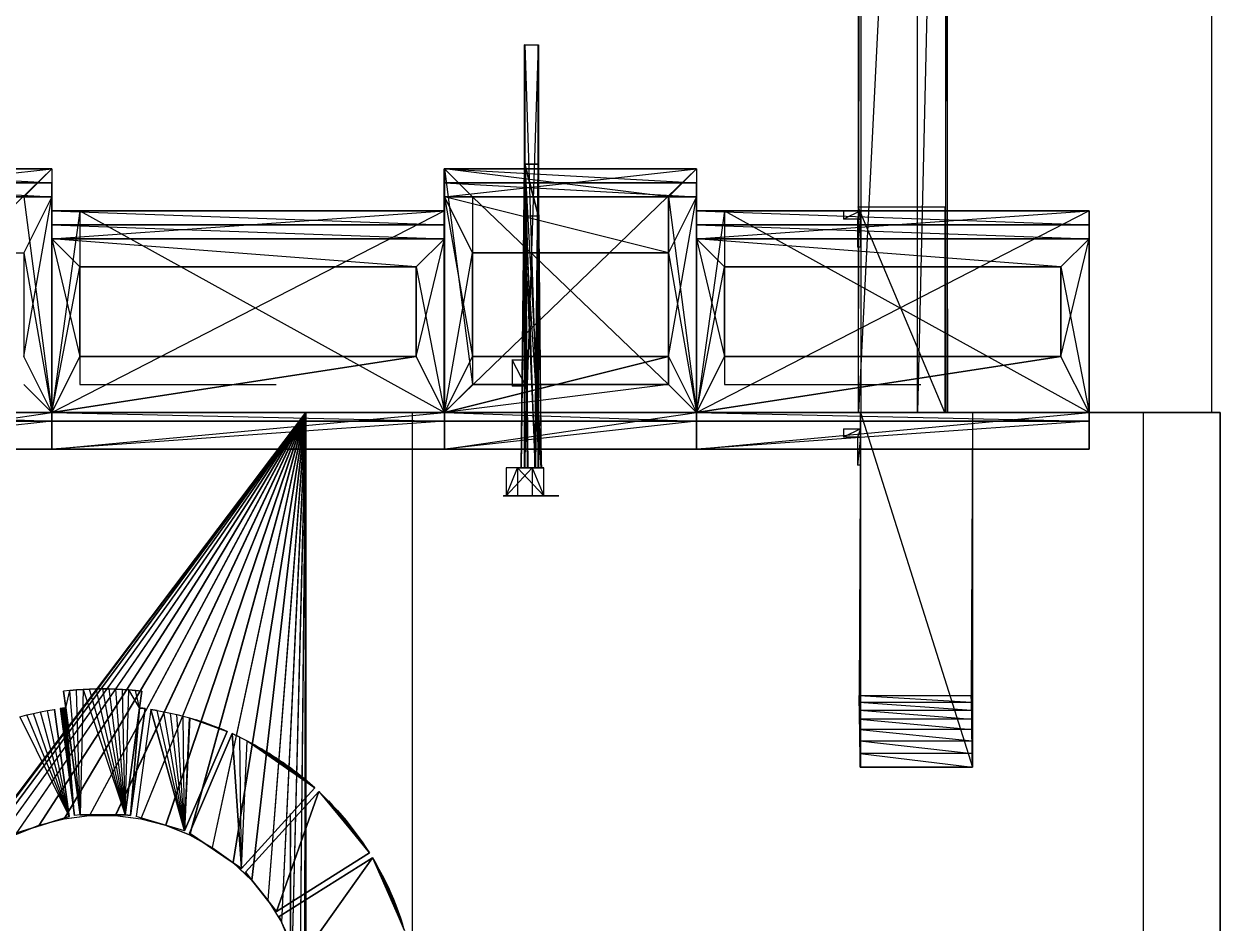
# Model space of a CAD drawing. Extents: x -41 to 47, y -35.8 to 51.3.
# Drawn here: x 30.432 to 34.698, y 44.275 to 47.482 of the extents above; entities that cross this region are included whole.
import ezdxf

# ---------------------------------------------------------------- set-up
doc = ezdxf.new("R2010")
doc.units = 0
doc.header["$MEASUREMENT"] = 0
doc.layers.add('PYDXF', color=8, linetype='CONTINUOUS')

msp = doc.modelspace()

# ---------------------------------------------------------------- linework, layer by layer
at = {"layer": 'PYDXF'}
for p, q in [((33.4083, 46.0954), (33.417, 50.3304)), ((33.4083, 46.0954), (33.4083, 50.3304)), ((33.6183, 50.3304), (33.4083, 46.0954)), ((33.417, 50.3304), (33.417, 46.0954)), ((33.7184, 50.3304), (33.6183, 46.0954)), ((33.6183, 46.0954), (33.6183, 50.3304)), ((33.7184, 50.3304), (33.7184, 46.0954)), ((33.7184, 50.3304), (33.7255, 46.0954)), ((33.7255, 46.0954), (33.7255, 50.3304)), ((34.6667, 50.3304), (34.6667, 46.0954)), ((32.2182, 47.4074), (32.2171, 47.4074)), ((32.2171, 45.8985), (32.2171, 47.4074)), ((32.2171, 45.8985), (32.2182, 47.4074)), ((32.2663, 47.4074), (32.2171, 45.8985)), ((32.2171, 47.4074), (32.2663, 47.4074)), ((32.2182, 47.4074), (32.2182, 45.8985)), ((32.2182, 47.4074), (32.2674, 47.4074)), ((32.2182, 47.4074), (32.2674, 45.8985)), ((32.2182, 47.4074), (32.2663, 47.4074)), ((32.2663, 45.8985), (32.2663, 47.4074)), ((32.2663, 47.4074), (32.2674, 47.4074)), ((32.2663, 47.4074), (32.2674, 45.8985)), ((32.2674, 47.4074), (32.2674, 45.8985)), ((30.5319, 46.9654), (29.6324, 46.9654)), ((29.6324, 46.0954), (30.5319, 46.9654)), ((29.6328, 46.9654), (30.5324, 46.9654)), ((30.5319, 46.9654), (29.6328, 46.9654)), ((30.5324, 46.9654), (29.6329, 46.9654)), ((29.6329, 46.8654), (30.5324, 46.9654)), ((29.6329, 46.9654), (30.5325, 46.9654)), ((29.6329, 46.9654), (30.5325, 46.9154)), ((30.5324, 46.9654), (30.4324, 46.8654)), ((30.5319, 46.9654), (30.5319, 46.0954)), ((30.5319, 46.9654), (30.5324, 46.9654)), ((30.5319, 46.9654), (30.5324, 46.0954)), ((30.5324, 46.9654), (30.5324, 46.8654)), ((30.5324, 46.9654), (30.5324, 46.0954)), ((30.5325, 46.9654), (30.5325, 46.9154)), ((32.8307, 46.9654), (31.9312, 46.9654)), ((31.9312, 46.0954), (31.9312, 46.9654)), ((31.9312, 46.0954), (32.8307, 46.9654)), ((31.9316, 46.9654), (31.9312, 46.0954)), ((31.9312, 46.9654), (31.9316, 46.9654)), ((32.8311, 46.9654), (31.9316, 46.9654)), ((31.9316, 46.8654), (31.9316, 46.9654)), ((31.9316, 46.8654), (32.8311, 46.9654)), ((31.9317, 46.9154), (31.9316, 46.9654)), ((31.9316, 46.9654), (32.0316, 46.1954)), ((32.7312, 46.8654), (31.9316, 46.9654)), ((31.9316, 46.9654), (32.8311, 46.9654)), ((31.9316, 46.9654), (31.9316, 46.0954)), ((31.9316, 46.9654), (32.0316, 46.8654)), ((32.8307, 46.9654), (31.9316, 46.9654)), ((31.9317, 46.9654), (31.9317, 46.9154)), ((31.9317, 46.9654), (32.8312, 46.9654)), ((31.9317, 46.9654), (32.8312, 46.9154)), ((32.2053, 45.8985), (32.217, 46.9818)), ((32.2072, 45.8985), (32.217, 46.9818)), ((32.217, 46.9818), (32.2662, 46.9818)), ((32.217, 46.9818), (32.217, 46.7956)), ((32.217, 46.9818), (32.2662, 46.7956)), ((32.217, 46.9818), (32.2545, 45.8985)), ((32.2183, 46.9818), (32.2183, 46.7956)), ((32.2183, 46.9818), (32.2675, 46.7956)), ((32.2675, 46.9818), (32.2183, 46.9818)), ((32.2183, 46.9818), (32.2294, 45.8985)), ((32.2183, 46.9818), (32.2786, 45.8985)), ((32.2277, 45.8985), (32.2183, 46.9818)), ((32.2545, 45.8985), (32.2662, 46.9818)), ((32.2662, 46.7956), (32.2662, 46.9818)), ((32.2675, 46.9818), (32.2675, 46.7956)), ((32.2786, 45.8985), (32.2675, 46.9818)), ((32.8311, 46.9654), (32.7312, 46.8654)), ((32.8307, 46.9654), (32.8307, 46.0954)), ((32.8307, 46.9654), (32.8311, 46.9654)), ((32.8307, 46.9654), (32.8311, 46.0954)), ((32.8311, 46.9654), (32.8311, 46.8654)), ((32.8311, 46.9654), (32.8311, 46.0954)), ((32.8312, 46.9654), (32.8312, 46.9154)), ((29.6329, 46.9154), (30.5324, 46.8654)), ((29.6329, 46.9154), (30.5325, 46.9154)), ((30.5325, 46.9154), (29.6329, 46.9154)), ((30.5324, 46.8654), (30.5324, 46.9154)), ((31.9317, 46.9154), (32.8312, 46.8654)), ((31.9317, 46.9154), (32.8312, 46.9154)), ((31.9317, 46.9154), (31.9317, 46.8654)), ((32.8312, 46.9154), (31.9317, 46.9154)), ((32.8312, 46.8654), (32.8312, 46.9154)), ((29.6329, 46.8654), (30.5324, 46.8654)), ((30.5324, 46.8654), (29.6329, 46.8654)), ((30.4324, 46.8654), (30.5324, 46.0954)), ((30.5324, 46.8654), (30.4325, 46.6654)), ((30.4325, 46.2954), (30.5324, 46.8654)), ((30.5324, 46.8654), (30.5324, 46.0954)), ((30.5324, 46.0954), (30.5324, 46.8654)), ((31.9316, 46.8654), (32.8311, 46.8654)), ((32.0316, 46.6654), (31.9316, 46.8654)), ((32.7312, 46.6654), (31.9316, 46.8654)), ((31.9316, 46.0954), (31.9316, 46.8654)), ((32.8312, 46.8654), (31.9317, 46.8654)), ((31.9317, 46.8654), (31.9317, 46.0954)), ((31.9317, 46.8654), (32.0316, 46.2954)), ((31.9317, 46.8654), (32.0316, 46.6654)), ((32.0316, 46.8654), (32.7312, 46.1954)), ((32.0316, 46.8654), (32.7312, 46.8654)), ((32.0316, 46.8654), (32.0316, 46.1954)), ((32.7312, 46.8654), (32.0316, 46.8654)), ((32.7312, 46.1954), (32.7312, 46.8654)), ((32.7312, 46.8654), (32.7312, 46.1954)), ((32.8312, 46.8654), (32.7312, 46.6654)), ((32.7312, 46.2954), (32.8311, 46.8654)), ((32.7312, 46.8654), (32.8311, 46.0954)), ((32.8311, 46.8654), (32.8312, 46.0954)), ((32.8312, 46.0954), (32.8312, 46.8654)), ((31.9312, 46.8154), (30.532, 46.8154)), ((30.532, 46.0954), (30.532, 46.8154)), ((30.532, 46.0954), (31.9312, 46.8154)), ((30.532, 46.8154), (30.5324, 46.8154)), ((30.5324, 46.8154), (30.532, 46.0954)), ((31.9316, 46.8154), (30.5324, 46.8154)), ((30.5325, 46.8154), (30.5324, 46.7654)), ((30.5324, 46.7154), (30.5324, 46.8154)), ((30.5324, 46.7154), (31.9316, 46.8154)), ((30.6323, 46.8154), (30.5324, 46.0954)), ((30.5324, 46.8154), (30.5324, 46.0954)), ((30.6323, 46.8154), (30.5324, 46.8154)), ((31.9312, 46.8154), (30.5324, 46.8154)), ((30.5324, 46.7654), (30.5324, 46.8154)), ((30.5325, 46.8154), (31.9317, 46.8154)), ((30.5325, 46.8154), (31.9317, 46.7654)), ((30.6323, 46.8154), (30.6323, 46.1954)), ((30.6323, 46.8154), (31.9316, 46.8154)), ((30.6323, 46.8154), (31.9316, 46.0954)), ((31.9312, 46.8154), (30.6323, 46.8154)), ((31.9312, 46.8154), (31.9312, 46.0954)), ((31.9312, 46.8154), (31.9316, 46.0954)), ((31.9316, 46.8154), (31.9312, 46.8154)), ((31.9316, 46.8154), (31.9316, 46.7154)), ((31.9316, 46.0954), (31.9316, 46.8154)), ((31.9317, 46.8154), (31.9317, 46.7654)), ((32.2072, 45.8985), (32.217, 46.7956)), ((32.2662, 46.7956), (32.217, 46.7956)), ((32.2563, 45.8985), (32.217, 46.7956)), ((32.2675, 46.7956), (32.2183, 46.7956)), ((32.2768, 45.8985), (32.2183, 46.7956)), ((32.2277, 45.8985), (32.2183, 46.7956)), ((32.2545, 45.8985), (32.2662, 46.7956)), ((32.2662, 46.7956), (32.2563, 45.8985)), ((32.2675, 46.7956), (32.2768, 45.8985)), ((32.2786, 45.8985), (32.2675, 46.7956)), ((34.23, 46.8154), (32.8307, 46.8154)), ((32.8307, 46.0954), (32.8307, 46.8154)), ((32.8307, 46.0954), (34.23, 46.8154)), ((32.8307, 46.8154), (32.8312, 46.8154)), ((32.8312, 46.8154), (32.8307, 46.0954)), ((34.2304, 46.8154), (32.8312, 46.8154)), ((32.8312, 46.8154), (32.8312, 46.7654)), ((32.8312, 46.7154), (32.8312, 46.8154)), ((32.8312, 46.7154), (34.2304, 46.8154)), ((32.9311, 46.8154), (32.8312, 46.0954)), ((32.8312, 46.8154), (32.8312, 46.0954)), ((32.9311, 46.8154), (32.8312, 46.8154)), ((34.23, 46.8154), (32.8312, 46.8154)), ((32.8312, 46.8154), (34.2305, 46.8154)), ((32.8312, 46.8154), (34.2305, 46.7654)), ((32.8312, 46.7654), (32.8312, 46.8154)), ((32.9311, 46.8154), (32.9311, 46.1954)), ((32.9311, 46.8154), (34.2304, 46.8154)), ((32.9311, 46.8154), (34.2304, 46.0954)), ((34.23, 46.8154), (32.9311, 46.8154)), ((33.3549, 46.8154), (33.4152, 46.8154)), ((33.4152, 46.8154), (33.3549, 46.7854)), ((33.3549, 46.8154), (33.3549, 46.7854)), ((33.4152, 46.8154), (33.4049, 46.7854)), ((33.4067, 46.8291), (33.4067, 46.0954)), ((33.4067, 46.8291), (33.7167, 46.8291)), ((33.7167, 46.0954), (33.4067, 46.8291)), ((33.415, 46.7854), (33.4152, 46.8154)), ((33.4152, 46.8154), (33.4152, 46.7854)), ((33.7167, 46.8291), (33.7167, 46.0954)), ((34.23, 46.8154), (34.23, 46.0954)), ((34.23, 46.8154), (34.2304, 46.0954)), ((34.2304, 46.8154), (34.23, 46.8154)), ((34.2304, 46.8154), (34.2304, 46.7154)), ((34.2304, 46.0954), (34.2304, 46.8154)), ((34.2305, 46.8154), (34.2305, 46.7654)), ((30.5324, 46.7654), (31.9317, 46.7154)), ((30.5324, 46.7654), (31.9317, 46.7654)), ((30.5324, 46.7654), (30.5324, 46.7154)), ((31.9317, 46.7654), (30.5325, 46.7654)), ((31.9317, 46.7154), (31.9317, 46.7654)), ((32.8312, 46.7654), (34.2304, 46.7154)), ((32.8312, 46.7654), (34.2305, 46.7654)), ((32.8312, 46.7654), (32.8312, 46.7154)), ((34.2305, 46.7654), (32.8312, 46.7654)), ((33.4047, 46.7854), (33.3549, 46.7854)), ((33.4049, 46.7854), (33.3549, 46.7854)), ((33.4049, 46.7854), (33.4047, 46.7854)), ((33.4047, 46.7854), (33.415, 46.7854)), ((33.4047, 46.7854), (33.4047, 46.6854)), ((33.415, 46.7854), (33.4047, 46.6854)), ((33.4049, 46.7854), (33.4152, 46.7854)), ((33.415, 46.7854), (33.4049, 46.7854)), ((33.4152, 46.7854), (33.415, 46.7854)), ((33.415, 46.7854), (33.415, 46.6854)), ((34.2304, 46.7154), (34.2304, 46.7654)), ((31.9316, 46.7154), (30.5324, 46.7154)), ((30.5324, 46.7154), (31.9316, 46.7154)), ((30.6323, 46.6154), (30.5324, 46.7154)), ((30.5324, 46.7154), (30.5324, 46.0954)), ((30.5324, 46.7154), (30.6323, 46.2954)), ((30.5324, 46.7154), (30.6323, 46.6154)), ((31.8317, 46.6154), (30.5324, 46.7154)), ((30.5324, 46.0954), (30.5324, 46.7154)), ((31.9316, 46.7154), (31.8317, 46.6154)), ((31.8317, 46.2954), (31.9316, 46.7154)), ((31.9316, 46.7154), (31.9316, 46.0954)), ((31.9316, 46.0954), (31.9316, 46.7154)), ((32.9311, 46.6154), (32.8311, 46.7154)), ((32.8311, 46.7154), (32.8311, 46.0954)), ((32.8311, 46.7154), (32.9311, 46.2954)), ((32.8311, 46.7154), (32.9311, 46.6154)), ((34.1304, 46.6154), (32.8311, 46.7154)), ((32.8311, 46.0954), (32.8311, 46.7154)), ((32.8312, 46.7154), (34.2304, 46.7154)), ((34.2304, 46.7154), (32.8312, 46.7154)), ((34.2304, 46.7154), (34.1304, 46.6154)), ((34.1304, 46.2954), (34.2304, 46.7154)), ((34.2304, 46.7154), (34.2304, 46.0954)), ((34.2304, 46.0954), (34.2304, 46.7154)), ((29.7328, 46.6654), (30.4325, 46.6654)), ((30.4325, 46.6654), (30.4325, 46.2954)), ((30.4325, 46.6654), (30.5324, 46.0954)), ((31.9316, 46.0954), (32.0316, 46.6654)), ((32.0316, 46.6654), (32.0316, 46.2954)), ((32.0316, 46.2954), (32.0316, 46.6654)), ((32.0316, 46.6654), (32.7312, 46.6654)), ((32.7312, 46.6654), (32.0316, 46.6654)), ((32.7312, 46.6654), (32.7312, 46.2954)), ((32.7312, 46.2954), (32.7312, 46.6654)), ((32.7312, 46.6654), (32.8312, 46.0954)), ((33.415, 46.6854), (33.4047, 46.6854)), ((30.5324, 46.0954), (30.6323, 46.6154)), ((30.6323, 46.6154), (30.6323, 46.2954)), ((31.8317, 46.6154), (30.6323, 46.6154)), ((30.6323, 46.2954), (30.6323, 46.6154)), ((30.6323, 46.6154), (31.8317, 46.6154)), ((31.8317, 46.6154), (31.8317, 46.2954)), ((31.8317, 46.2954), (31.8317, 46.6154)), ((31.8317, 46.6154), (31.9316, 46.0954)), ((32.8311, 46.0954), (32.9311, 46.6154)), ((32.9311, 46.6154), (32.9311, 46.2954)), ((34.1304, 46.6154), (32.9311, 46.6154)), ((32.9311, 46.2954), (32.9311, 46.6154)), ((32.9311, 46.6154), (34.1304, 46.6154)), ((34.1304, 46.6154), (34.1304, 46.2954)), ((34.1304, 46.2954), (34.1304, 46.6154)), ((34.1304, 46.6154), (34.2304, 46.0954)), ((30.5324, 46.0954), (30.4325, 46.2954)), ((31.8317, 46.2954), (30.5324, 46.0954)), ((30.5324, 46.0954), (30.6323, 46.2954)), ((30.5324, 46.0954), (31.8317, 46.2954)), ((30.6323, 46.2954), (30.5324, 46.0954)), ((31.8317, 46.2954), (30.6323, 46.2954)), ((30.6323, 46.2954), (31.8317, 46.2954)), ((31.9316, 46.0954), (31.8317, 46.2954)), ((31.9316, 46.0954), (32.0316, 46.2954)), ((32.7312, 46.2954), (31.9316, 46.0954)), ((31.9317, 46.0954), (32.7312, 46.2954)), ((32.0316, 46.2954), (31.9317, 46.0954)), ((32.7312, 46.2954), (32.0316, 46.2954)), ((32.0316, 46.2954), (32.7312, 46.2954)), ((32.1731, 46.2839), (32.1731, 46.19)), ((32.1731, 46.2839), (32.2223, 46.2839)), ((32.2223, 46.19), (32.1731, 46.2839)), ((32.2223, 46.19), (32.2223, 46.2839)), ((32.7312, 46.2954), (32.8311, 46.0954)), ((34.1304, 46.2954), (32.8311, 46.0954)), ((32.8311, 46.0954), (32.9311, 46.2954)), ((32.8311, 46.0954), (34.1304, 46.2954)), ((32.9311, 46.2954), (32.8311, 46.0954)), ((34.1304, 46.2954), (32.9311, 46.2954)), ((32.9311, 46.2954), (34.1304, 46.2954)), ((34.2304, 46.0954), (34.1304, 46.2954)), ((30.5324, 46.0954), (30.4324, 46.1954)), ((30.6323, 46.1954), (31.3319, 46.1954)), ((32.0316, 46.1954), (31.9316, 46.0954)), ((32.7312, 46.1954), (31.9316, 46.0954)), ((32.7312, 46.1954), (32.0316, 46.1954)), ((32.0316, 46.1954), (32.7312, 46.1954)), ((32.8311, 46.0954), (32.7312, 46.1954)), ((32.9311, 46.1954), (33.6307, 46.1954)), ((32.2223, 46.19), (32.1731, 46.19)), ((29.6324, 46.0954), (30.5319, 46.0954)), ((29.6324, 46.0954), (30.5324, 46.0954)), ((30.5324, 46.0954), (29.6329, 46.0954)), ((29.6329, 46.0954), (30.5324, 46.0954)), ((29.6329, 46.0954), (30.5324, 46.0654)), ((29.6329, 45.9654), (30.5324, 46.0954)), ((29.6329, 46.0654), (30.5324, 46.0654)), ((30.5324, 46.0654), (29.6329, 45.9654)), ((30.5324, 46.0654), (29.6329, 46.0654)), ((29.9871, 46.0954), (31.4371, 46.0954)), ((29.9877, 46.0954), (31.4377, 46.0954)), ((29.9877, 46.0954), (31.4371, 46.0954)), ((31.4371, 46.0954), (30.1221, 44.3564)), ((30.1228, 44.3564), (31.4377, 46.0954)), ((31.4371, 46.0954), (30.1801, 44.4276)), ((31.4377, 46.0954), (30.1808, 44.4276)), ((31.4371, 46.0954), (30.2467, 44.4909)), ((31.4377, 46.0954), (30.2473, 44.4909)), ((31.4371, 46.0954), (30.3207, 44.5452)), ((31.4377, 46.0954), (30.3213, 44.5452)), ((31.4371, 46.0954), (30.4009, 44.5898)), ((31.4377, 46.0954), (30.4016, 44.5898)), ((31.4371, 46.0954), (30.4862, 44.6239)), ((31.4377, 46.0954), (30.4869, 44.6239)), ((30.5324, 46.0954), (30.5319, 46.0954)), ((30.532, 46.0954), (31.9312, 46.0954)), ((30.532, 46.0954), (30.5324, 46.0954)), ((30.532, 46.0954), (31.9316, 46.0954)), ((31.9316, 46.0954), (30.5324, 46.0954)), ((30.5324, 46.0654), (30.5324, 46.0954)), ((30.5324, 46.0954), (30.5324, 46.0654)), ((30.5324, 46.0954), (30.5324, 45.9654)), ((30.5324, 46.0954), (31.9316, 46.0954)), ((31.9317, 46.0954), (30.5324, 46.0954)), ((30.5324, 45.9654), (31.9316, 46.0954)), ((30.5324, 45.9654), (30.5324, 46.0954)), ((30.5324, 45.9654), (30.5324, 46.0654)), ((30.5324, 46.0654), (31.9317, 46.0654)), ((31.9317, 46.0654), (30.5324, 45.9654)), ((30.5324, 46.0654), (30.5324, 45.9654)), ((30.5325, 46.0954), (31.9317, 46.0654)), ((30.5325, 46.0954), (31.9317, 46.0954)), ((31.9317, 46.0654), (30.5325, 46.0654)), ((31.4371, 46.0954), (30.5751, 44.6469)), ((31.4377, 46.0954), (30.5757, 44.6469)), ((31.4371, 46.0954), (30.6662, 44.6585)), ((31.4377, 46.0954), (30.6668, 44.6585)), ((31.4371, 46.0954), (30.758, 44.6585)), ((31.4377, 46.0954), (30.7586, 44.6585)), ((31.4371, 46.0954), (30.849, 44.6469)), ((31.4377, 46.0954), (30.8497, 44.6469)), ((31.4371, 46.0954), (30.9379, 44.6239)), ((31.4377, 46.0954), (30.9386, 44.6239)), ((31.4371, 46.0954), (31.0232, 44.5898)), ((31.4377, 46.0954), (31.0238, 44.5898)), ((31.4371, 46.0954), (31.1035, 44.5452)), ((31.4377, 46.0954), (31.1041, 44.5452)), ((31.4371, 46.0954), (31.1775, 44.4909)), ((31.4377, 46.0954), (31.1781, 44.4909)), ((31.4371, 46.0954), (31.244, 44.4276)), ((31.4377, 46.0954), (31.2446, 44.4276)), ((31.4371, 46.0954), (31.302, 44.3564)), ((31.4377, 46.0954), (31.3026, 44.3564)), ((31.4371, 46.0954), (31.3505, 44.2785)), ((31.4377, 46.0954), (31.3512, 44.2785)), ((31.4371, 46.0954), (31.3888, 44.1951)), ((31.4377, 46.0954), (31.3895, 44.1951)), ((31.4371, 46.0954), (31.4163, 44.1074)), ((31.4377, 46.0954), (31.4169, 44.1074)), ((31.4371, 46.0954), (31.4325, 44.0171)), ((31.4377, 46.0954), (31.4331, 44.0171)), ((31.4371, 46.0954), (31.4371, 43.9254)), ((31.4371, 46.0954), (31.4377, 46.0954)), ((31.4371, 46.0954), (31.4377, 43.9254)), ((31.4378, 46.0954), (31.4375, 46.0954)), ((31.817, 46.0954), (31.4375, 46.0954)), ((31.4375, 46.0954), (31.4375, 40.7954)), ((31.4375, 46.0954), (31.4378, 40.7954)), ((31.4377, 46.0954), (31.4377, 43.9254)), ((31.4378, 46.0954), (34.6977, 46.0954)), ((31.4378, 46.0954), (31.4378, 40.7954)), ((31.817, 46.0954), (31.4378, 46.0954)), ((34.4232, 46.0954), (31.817, 46.0954)), ((34.6977, 46.0954), (31.817, 46.0954)), ((31.817, 46.0954), (31.817, 40.7954)), ((31.9312, 46.0954), (32.8307, 46.0954)), ((31.9316, 46.0954), (31.9312, 46.0954)), ((31.9312, 46.0954), (31.9316, 46.0954)), ((31.9312, 46.0954), (32.8311, 46.0954)), ((31.9316, 46.0954), (31.9317, 46.0654)), ((31.9316, 46.0954), (31.9316, 45.9654)), ((32.8311, 46.0954), (31.9316, 46.0954)), ((31.9316, 46.0954), (32.8312, 46.0954)), ((31.9316, 45.9654), (32.8312, 46.0954)), ((31.9317, 45.9654), (31.9316, 46.0954)), ((31.9317, 46.0654), (31.9317, 46.0954)), ((31.9317, 46.0954), (32.8312, 46.0654)), ((31.9317, 45.9654), (31.9317, 46.0654)), ((31.9317, 46.0654), (32.8312, 46.0654)), ((32.8312, 46.0654), (31.9317, 45.9654)), ((31.9317, 46.0654), (31.9317, 45.9654)), ((32.8312, 46.0654), (31.9317, 46.0654)), ((32.8307, 46.0954), (34.23, 46.0954)), ((32.8307, 46.0954), (32.8312, 46.0954)), ((32.8307, 46.0954), (34.2304, 46.0954)), ((32.8311, 46.0954), (32.8307, 46.0954)), ((32.8311, 46.0954), (34.2304, 46.0954)), ((32.8312, 46.0654), (32.8311, 46.0954)), ((32.8311, 45.9654), (34.2304, 46.0954)), ((32.8312, 45.9654), (32.8311, 46.0954)), ((34.2304, 46.0954), (32.8312, 46.0954)), ((32.8312, 46.0654), (32.8312, 46.0954)), ((32.8312, 46.0954), (32.8312, 46.0654)), ((32.8312, 46.0954), (32.8312, 45.9654)), ((32.8312, 46.0954), (34.2305, 46.0654)), ((32.8312, 45.9654), (32.8312, 46.0654)), ((32.8312, 46.0654), (34.2304, 46.0654)), ((34.2304, 46.0654), (32.8312, 45.9654)), ((32.8312, 46.0654), (32.8312, 45.9654)), ((34.2305, 46.0654), (32.8312, 46.0654)), ((33.7167, 46.0954), (33.4067, 46.0954)), ((33.417, 46.0954), (33.4083, 46.0954)), ((33.6183, 46.0954), (33.4083, 46.0954)), ((33.4155, 46.0954), (33.4107, 45.0866)), ((33.4155, 46.0954), (33.4112, 45.0629)), ((33.4155, 46.0954), (33.4118, 45.0348)), ((33.4155, 46.0954), (33.4124, 45.0025)), ((33.4155, 46.0954), (33.4129, 44.9659)), ((33.4155, 46.0954), (33.4135, 44.925)), ((33.4155, 46.0954), (33.414, 44.88)), ((33.4146, 44.8307), (33.4155, 46.0954)), ((33.4155, 46.0954), (33.4155, 44.8307)), ((33.4155, 46.0954), (33.8155, 46.0954)), ((33.4155, 46.0954), (33.8155, 44.8307)), ((34.6667, 46.0954), (33.417, 46.0954)), ((33.417, 46.0954), (33.7255, 46.0954)), ((34.6154, 46.0954), (33.417, 46.0954)), ((33.417, 46.0954), (33.6183, 46.0954)), ((33.417, 46.0954), (33.7184, 46.0954)), ((33.6183, 46.0954), (33.7184, 46.0954)), ((33.7184, 46.0954), (33.7255, 46.0954)), ((34.6154, 46.0954), (33.7255, 46.0954)), ((33.8155, 46.0954), (33.8107, 45.0866)), ((33.8155, 46.0954), (33.8112, 45.0629)), ((33.8155, 46.0954), (33.8118, 45.0348)), ((33.8154, 46.0954), (33.8154, 45.8954)), ((33.8155, 46.0954), (33.8155, 44.8307)), ((34.2304, 46.0954), (34.23, 46.0954)), ((34.2304, 46.0954), (34.2305, 46.0654)), ((34.2304, 46.0954), (34.2304, 45.9654)), ((34.2304, 45.9654), (34.2304, 46.0654)), ((34.2305, 46.0654), (34.2305, 46.0954)), ((34.6975, 46.0954), (34.4232, 46.0954)), ((34.4232, 46.0954), (34.4232, 40.7954)), ((34.6977, 46.0954), (34.4232, 46.0954)), ((34.6154, 46.0954), (34.6667, 46.0954)), ((34.6975, 46.0954), (34.6977, 46.0954)), ((34.6975, 40.7954), (34.6975, 46.0954)), ((34.6977, 46.0954), (34.6977, 40.7954)), ((33.3549, 46.0382), (33.4152, 46.0382)), ((33.4152, 46.0382), (33.3549, 46.0082)), ((33.3549, 46.0382), (33.3549, 46.0082)), ((33.4152, 46.0382), (33.4049, 46.0082)), ((33.415, 46.0082), (33.4152, 46.0382)), ((33.4152, 46.0382), (33.4152, 46.0082)), ((33.4047, 46.0082), (33.3549, 46.0082)), ((33.4049, 46.0082), (33.3549, 46.0082)), ((33.4049, 46.0082), (33.4047, 46.0082)), ((33.4047, 46.0082), (33.415, 46.0082)), ((33.4047, 46.0082), (33.4047, 45.9082)), ((33.415, 46.0082), (33.4047, 45.9082)), ((33.4049, 46.0082), (33.4152, 46.0082)), ((33.415, 46.0082), (33.4049, 46.0082)), ((33.4152, 46.0082), (33.415, 46.0082)), ((33.415, 46.0082), (33.415, 45.9082)), ((30.5324, 45.9654), (29.6329, 45.9654)), ((29.6329, 45.9654), (30.5324, 45.9654)), ((31.9316, 45.9654), (30.5324, 45.9654)), ((30.5324, 45.9654), (31.9317, 45.9654)), ((32.8312, 45.9654), (31.9316, 45.9654)), ((31.9317, 45.9654), (32.8312, 45.9654)), ((34.2304, 45.9654), (32.8311, 45.9654)), ((32.8312, 45.9654), (34.2304, 45.9654)), ((32.193, 45.8985), (32.1515, 45.8985)), ((32.2449, 45.8985), (32.1515, 45.7985)), ((32.1515, 45.8985), (32.1515, 45.7985)), ((32.2449, 45.8985), (32.1515, 45.8985)), ((32.1515, 45.7985), (32.193, 45.8985)), ((32.2865, 45.8985), (32.193, 45.8985)), ((32.193, 45.8985), (32.2449, 45.8985)), ((32.193, 45.8985), (32.2865, 45.7985)), ((32.193, 45.8985), (32.193, 45.7985)), ((32.2072, 45.8985), (32.2053, 45.8985)), ((32.2053, 45.8985), (32.2545, 45.8985)), ((32.2545, 45.8985), (32.2072, 45.8985)), ((32.2072, 45.8985), (32.2563, 45.8985)), ((32.2171, 45.8985), (32.2182, 45.8985)), ((32.2171, 45.8985), (32.2663, 45.8985)), ((32.2171, 45.8985), (32.2674, 45.8985)), ((32.2674, 45.8985), (32.2182, 45.8985)), ((32.2277, 45.8985), (32.2768, 45.8985)), ((32.2277, 45.8985), (32.2294, 45.8985)), ((32.2786, 45.8985), (32.2277, 45.8985)), ((32.2294, 45.8985), (32.2786, 45.8985)), ((32.2449, 45.8985), (32.2449, 45.7985)), ((32.2449, 45.8985), (32.2865, 45.8985)), ((32.2449, 45.8985), (32.2865, 45.7985)), ((32.2545, 45.8985), (32.2563, 45.8985)), ((32.2674, 45.8985), (32.2663, 45.8985)), ((32.2768, 45.8985), (32.2786, 45.8985)), ((32.2865, 45.7985), (32.2865, 45.8985)), ((33.415, 45.9082), (33.4047, 45.9082)), ((32.1414, 45.7985), (32.1429, 45.7985)), ((32.1414, 45.7985), (32.3381, 45.7985)), ((32.1429, 45.7985), (32.3397, 45.7985)), ((32.3381, 45.7985), (32.1429, 45.7985)), ((32.1515, 45.7985), (32.2449, 45.7985)), ((32.1515, 45.7985), (32.193, 45.7985)), ((32.2865, 45.7985), (32.193, 45.7985)), ((32.2449, 45.7985), (32.193, 45.7985)), ((32.2865, 45.7985), (32.2449, 45.7985)), ((32.3397, 45.7985), (32.3381, 45.7985)), ((30.5733, 45.1022), (30.5733, 45.102)), ((30.5733, 45.102), (30.5814, 45.0426)), ((30.5966, 45.1045), (30.5734, 45.102)), ((30.5814, 45.0426), (30.5734, 45.102)), ((30.5814, 45.0426), (30.5966, 45.1045)), ((30.5966, 45.1045), (30.6199, 45.1066)), ((30.6198, 45.1066), (30.5966, 45.1045)), ((30.6332, 44.661), (30.5966, 45.1045)), ((30.6432, 45.1082), (30.6198, 45.1066)), ((30.6199, 45.1066), (30.6432, 45.1082)), ((30.6332, 44.661), (30.6199, 45.1066)), ((30.6432, 45.1082), (30.6332, 44.661)), ((30.6432, 45.1082), (30.6666, 45.1093)), ((30.6665, 45.1093), (30.6432, 45.1082)), ((30.6432, 45.1082), (30.793, 44.661)), ((30.6899, 45.11), (30.6665, 45.1093)), ((30.6666, 45.1093), (30.6899, 45.11)), ((30.793, 44.661), (30.6666, 45.1093)), ((30.6899, 45.11), (30.7133, 45.1102)), ((30.7133, 45.1102), (30.6899, 45.11)), ((30.793, 44.661), (30.6899, 45.11)), ((30.7366, 45.11), (30.7133, 45.1102)), ((30.7133, 45.1102), (30.7367, 45.11)), ((30.793, 44.661), (30.7133, 45.1102)), ((30.76, 45.1093), (30.7366, 45.11)), ((30.7367, 45.11), (30.76, 45.1093)), ((30.793, 44.661), (30.7367, 45.11)), ((30.7834, 45.1081), (30.76, 45.1093)), ((30.76, 45.1093), (30.7834, 45.1081)), ((30.793, 44.661), (30.76, 45.1093)), ((30.7834, 45.1081), (30.8067, 45.1065)), ((30.8067, 45.1065), (30.7834, 45.1081)), ((30.793, 44.661), (30.7834, 45.1081)), ((30.793, 44.661), (30.8067, 45.1065)), ((30.83, 45.1044), (30.8067, 45.1065)), ((30.8067, 45.1065), (30.83, 45.1044)), ((30.8451, 45.0424), (30.8067, 45.1065)), ((30.83, 45.1044), (30.8532, 45.1019)), ((30.8532, 45.1019), (30.83, 45.1044)), ((30.8451, 45.0424), (30.83, 45.1044)), ((30.8532, 45.1019), (30.8451, 45.0424)), ((30.8451, 45.0424), (30.8532, 45.1019)), ((30.8532, 45.1021), (30.8532, 45.1019)), ((33.4112, 45.0629), (33.4107, 45.0866)), ((33.4107, 45.0866), (33.8107, 45.0866)), ((33.4107, 45.0866), (33.8112, 45.0629)), ((33.8112, 45.0629), (33.8107, 45.0866)), ((30.5682, 45.0409), (30.5665, 45.0407)), ((30.5665, 45.0407), (30.5682, 45.0409)), ((30.5698, 45.0411), (30.5682, 45.0409)), ((30.5682, 45.0409), (30.5698, 45.0411)), ((30.6133, 44.6586), (30.5682, 45.0409)), ((30.5715, 45.0413), (30.5698, 45.0411)), ((30.5698, 45.0411), (30.5715, 45.0413)), ((30.6133, 44.6586), (30.5698, 45.0411)), ((30.5715, 45.0413), (30.5731, 45.0415)), ((30.5731, 45.0415), (30.5715, 45.0413)), ((30.6133, 44.6586), (30.5715, 45.0413)), ((30.5748, 45.0418), (30.5731, 45.0415)), ((30.5731, 45.0415), (30.5748, 45.0418)), ((30.6133, 44.6586), (30.5731, 45.0415)), ((30.5748, 45.0418), (30.5764, 45.042)), ((30.5764, 45.042), (30.5748, 45.0418)), ((30.6133, 44.6586), (30.5748, 45.0418)), ((30.5764, 45.042), (30.5781, 45.0422)), ((30.5781, 45.0422), (30.5764, 45.042)), ((30.6133, 44.6586), (30.5764, 45.042)), ((30.5797, 45.0424), (30.5781, 45.0422)), ((30.5781, 45.0422), (30.5798, 45.0424)), ((30.6133, 44.6586), (30.5781, 45.0422)), ((30.5814, 45.0426), (30.5797, 45.0424)), ((30.5798, 45.0424), (30.5814, 45.0426)), ((30.6133, 44.6586), (30.5798, 45.0424)), ((30.5814, 45.0426), (30.6332, 44.661)), ((30.6332, 44.661), (30.5814, 45.0426)), ((30.6133, 44.6586), (30.5814, 45.0426)), ((30.8451, 45.0424), (30.793, 44.661)), ((30.793, 44.661), (30.8451, 45.0424)), ((30.8451, 45.0424), (30.8128, 44.6585)), ((30.8129, 44.6585), (30.8451, 45.0424)), ((30.8451, 45.0424), (30.8468, 45.0422)), ((30.8451, 45.0424), (30.8649, 45.0399)), ((30.8467, 45.0422), (30.8484, 45.042)), ((30.8649, 45.0399), (30.8467, 45.0422)), ((30.8484, 45.042), (30.8501, 45.0418)), ((30.8649, 45.0399), (30.8484, 45.042)), ((30.85, 45.0418), (30.8517, 45.0416)), ((30.8649, 45.0399), (30.85, 45.0418)), ((30.8517, 45.0416), (30.8534, 45.0414)), ((30.8649, 45.0399), (30.8517, 45.0416)), ((30.8534, 45.0414), (30.855, 45.0412)), ((30.8649, 45.0399), (30.8534, 45.0414)), ((30.8649, 45.0399), (30.855, 45.0412)), ((30.855, 45.0412), (30.8567, 45.041)), ((30.8649, 45.0399), (30.8567, 45.041)), ((30.8567, 45.041), (30.8583, 45.0408)), ((30.8649, 45.0399), (30.8583, 45.0408)), ((30.8583, 45.0408), (30.86, 45.0406)), ((33.4118, 45.0348), (33.4112, 45.0629)), ((33.4112, 45.0629), (33.8112, 45.0629)), ((33.4112, 45.0629), (33.8118, 45.0348)), ((33.8118, 45.0348), (33.8112, 45.0629)), ((30.4178, 45.0109), (30.4423, 45.0173)), ((30.4178, 45.0109), (30.5935, 44.6555)), ((30.4423, 45.0173), (30.467, 45.0231)), ((30.5935, 44.6555), (30.4423, 45.0173)), ((30.467, 45.0231), (30.4918, 45.0283)), ((30.5935, 44.6555), (30.467, 45.0231)), ((30.4918, 45.0283), (30.5167, 45.033)), ((30.5935, 44.6555), (30.4918, 45.0283)), ((30.5167, 45.033), (30.5418, 45.0372)), ((30.5935, 44.6555), (30.5167, 45.033)), ((30.5417, 45.0374), (30.5417, 45.0372)), ((30.5935, 44.6555), (30.5417, 45.0372)), ((30.5418, 45.0372), (30.5935, 44.6555)), ((30.5632, 45.0403), (30.5616, 45.04)), ((30.5616, 45.04), (30.6133, 44.6586)), ((30.5648, 45.0405), (30.5632, 45.0403)), ((30.5632, 45.0403), (30.5649, 45.0405)), ((30.6133, 44.6586), (30.5632, 45.0403)), ((30.5665, 45.0407), (30.5648, 45.0405)), ((30.5649, 45.0405), (30.5665, 45.0407)), ((30.6133, 44.6586), (30.5649, 45.0405)), ((30.6133, 44.6586), (30.5665, 45.0407)), ((30.8128, 44.6585), (30.8649, 45.0399)), ((30.8649, 45.0399), (30.8129, 44.6585)), ((30.8847, 45.037), (30.8326, 44.6554)), ((30.8649, 45.0399), (30.86, 45.0406)), ((30.86, 45.0406), (30.8616, 45.0404)), ((30.8616, 45.0404), (30.8633, 45.0401)), ((30.8649, 45.0399), (30.8616, 45.0404)), ((30.8649, 45.0399), (30.8633, 45.0401)), ((30.8633, 45.0401), (30.8649, 45.0399)), ((30.8847, 45.037), (31.0047, 44.604)), ((30.8847, 45.037), (30.9081, 45.0332)), ((31.0047, 44.604), (30.8847, 45.037)), ((30.9081, 45.0332), (30.8847, 45.037)), ((30.9081, 45.0332), (30.9314, 45.0288)), ((31.0047, 44.604), (30.9081, 45.0332)), ((30.9314, 45.0288), (30.9546, 45.0239)), ((31.0047, 44.604), (30.9314, 45.0288)), ((30.9546, 45.0239), (30.9777, 45.0186)), ((31.0047, 44.604), (30.9546, 45.0239)), ((31.0047, 44.604), (30.9776, 45.0186)), ((30.9776, 45.0186), (31.0006, 45.0128)), ((31.0006, 45.0128), (31.0235, 45.0065)), ((31.0047, 44.604), (31.0006, 45.0128)), ((31.0047, 44.604), (31.0234, 45.0065)), ((31.0235, 45.0065), (31.0047, 44.604)), ((31.0234, 45.0065), (31.0461, 44.9997)), ((31.0234, 45.0065), (31.1572, 44.9587)), ((31.0461, 44.9997), (31.0687, 44.9924)), ((31.1572, 44.9587), (31.0461, 44.9997)), ((33.4124, 45.0025), (33.4118, 45.0348)), ((33.4118, 45.0348), (33.8118, 45.0348)), ((33.4118, 45.0348), (33.8124, 45.0025)), ((33.4129, 44.9659), (33.4124, 45.0025)), ((33.8124, 45.0025), (33.4124, 45.0025)), ((33.4124, 45.0025), (33.8129, 44.9659)), ((33.8118, 45.0348), (33.8155, 44.8307)), ((33.8118, 45.0348), (33.8124, 45.0025)), ((33.8155, 44.8307), (33.8124, 45.0025)), ((33.8124, 45.0025), (33.8129, 44.9659)), ((31.0047, 44.604), (31.1572, 44.9587)), ((31.1573, 44.9587), (31.0047, 44.604)), ((31.1572, 44.9587), (31.0687, 44.9924)), ((31.0687, 44.9924), (31.0911, 44.9847)), ((31.0911, 44.9847), (31.1133, 44.9765)), ((31.1572, 44.9587), (31.0911, 44.9847)), ((31.1133, 44.9765), (31.1354, 44.9678)), ((31.1572, 44.9587), (31.1133, 44.9765)), ((31.1354, 44.9678), (31.1573, 44.9587)), ((31.1572, 44.9587), (31.1354, 44.9678)), ((33.4135, 44.925), (33.4129, 44.9659)), ((33.4129, 44.9659), (33.8135, 44.925)), ((33.8129, 44.9659), (33.4129, 44.9659)), ((33.8129, 44.9659), (33.8135, 44.925)), ((33.8155, 44.8307), (33.8129, 44.9659)), ((31.1756, 44.9506), (31.0229, 44.5957)), ((31.0229, 44.5957), (31.1756, 44.9506)), ((31.1756, 44.9508), (31.1756, 44.9506)), ((31.1756, 44.9506), (31.2079, 44.47)), ((31.1756, 44.9506), (31.2022, 44.9382)), ((31.2079, 44.47), (31.1756, 44.9506)), ((31.2022, 44.9382), (31.1756, 44.9506)), ((31.2022, 44.9382), (31.2285, 44.925)), ((31.2079, 44.47), (31.2022, 44.9382)), ((31.2079, 44.47), (31.2285, 44.925)), ((31.2285, 44.925), (31.4695, 44.7577)), ((31.2285, 44.925), (31.2545, 44.9112)), ((33.414, 44.88), (33.4135, 44.925)), ((33.4135, 44.925), (33.8135, 44.925)), ((33.4135, 44.925), (33.814, 44.88)), ((33.8135, 44.925), (33.814, 44.88)), ((33.8155, 44.8307), (33.8135, 44.925)), ((31.2545, 44.9112), (31.2801, 44.8967)), ((31.4695, 44.7577), (31.2545, 44.9112)), ((31.4695, 44.7577), (31.2801, 44.8967)), ((31.2801, 44.8967), (31.3053, 44.8815)), ((31.3053, 44.8815), (31.3301, 44.8657)), ((31.4695, 44.7577), (31.3053, 44.8815)), ((33.4146, 44.8307), (33.414, 44.88)), ((33.414, 44.88), (33.8146, 44.8307)), ((33.814, 44.88), (33.414, 44.88)), ((33.814, 44.88), (33.8146, 44.8307)), ((33.8155, 44.8307), (33.814, 44.88)), ((31.3301, 44.8657), (31.3545, 44.8492)), ((31.4695, 44.7577), (31.3301, 44.8657)), ((31.3545, 44.8492), (31.3784, 44.8322)), ((31.4695, 44.7577), (31.3545, 44.8492)), ((31.4695, 44.7577), (31.3784, 44.8322)), ((31.3784, 44.8322), (31.4019, 44.8144)), ((33.4146, 44.8307), (33.4155, 44.8307)), ((33.4146, 44.8307), (33.8146, 44.8307)), ((33.4146, 44.8307), (33.8155, 44.8307)), ((33.8155, 44.8307), (33.4155, 44.8307)), ((33.8155, 44.8307), (33.8146, 44.8307)), ((31.4695, 44.7577), (31.4019, 44.8144)), ((31.4019, 44.8144), (31.4249, 44.7961)), ((31.4249, 44.7961), (31.4475, 44.7772)), ((31.4695, 44.7577), (31.4249, 44.7961)), ((31.2079, 44.47), (31.4695, 44.7577)), ((31.4695, 44.7577), (31.2079, 44.47)), ((31.4841, 44.7441), (31.2223, 44.4561)), ((31.4841, 44.7441), (31.3328, 44.3162)), ((31.3328, 44.3162), (31.4842, 44.7441)), ((31.4695, 44.7577), (31.4474, 44.7772)), ((31.4475, 44.7772), (31.4695, 44.7577)), ((31.4842, 44.7442), (31.4841, 44.7441)), ((31.4841, 44.7441), (31.6644, 44.5252)), ((31.4841, 44.7441), (31.5012, 44.7277)), ((31.5012, 44.7277), (31.4842, 44.7441)), ((31.5012, 44.7277), (31.5179, 44.7109)), ((31.6644, 44.5252), (31.5012, 44.7277)), ((31.6644, 44.5252), (31.5179, 44.7109)), ((31.518, 44.7109), (31.5343, 44.6938)), ((30.5751, 44.6469), (30.6662, 44.6585)), ((30.5751, 44.6469), (30.6668, 44.6585)), ((30.5757, 44.6469), (30.6668, 44.6585)), ((30.6332, 44.661), (30.6133, 44.6586)), ((30.793, 44.661), (30.6332, 44.661)), ((30.6332, 44.661), (30.793, 44.661)), ((30.6662, 44.6585), (30.758, 44.6585)), ((30.6662, 44.6585), (30.7586, 44.6585)), ((30.6668, 44.6585), (30.6662, 44.6585)), ((30.6668, 44.6585), (30.7586, 44.6585)), ((30.758, 44.6585), (30.849, 44.6469)), ((30.758, 44.6585), (30.8497, 44.6469)), ((30.7586, 44.6585), (30.758, 44.6585)), ((30.7586, 44.6585), (30.8497, 44.6469)), ((30.8128, 44.6585), (30.793, 44.661)), ((30.793, 44.661), (30.8129, 44.6585)), ((31.3825, 44.6388), (31.3825, 44.6654)), ((31.5343, 44.6938), (31.5503, 44.6763)), ((31.6644, 44.5252), (31.5343, 44.6938)), ((31.6644, 44.5252), (31.5503, 44.6763)), ((31.5503, 44.6763), (31.5659, 44.6585)), ((31.6644, 44.5252), (31.5659, 44.6585)), ((31.5659, 44.6585), (31.5812, 44.6404)), ((30.4009, 44.5898), (30.4862, 44.6239)), ((30.4009, 44.5898), (30.4869, 44.6239)), ((30.4016, 44.5898), (30.4869, 44.6239)), ((30.4032, 44.596), (30.5935, 44.6555)), ((30.5935, 44.6555), (30.4032, 44.596)), ((30.4862, 44.6239), (30.5751, 44.6469)), ((30.4862, 44.6239), (30.5757, 44.6469)), ((30.4869, 44.6239), (30.4862, 44.6239)), ((30.4869, 44.6239), (30.5757, 44.6469)), ((30.5757, 44.6469), (30.5751, 44.6469)), ((31.0047, 44.604), (30.8326, 44.6554)), ((30.849, 44.6469), (30.9379, 44.6239)), ((30.849, 44.6469), (30.9386, 44.6239)), ((30.8497, 44.6469), (30.849, 44.6469)), ((30.8497, 44.6469), (30.9386, 44.6239)), ((30.9379, 44.6239), (31.0232, 44.5898)), ((30.9386, 44.6239), (30.9379, 44.6239)), ((30.9379, 44.6239), (31.0238, 44.5898)), ((30.9386, 44.6239), (31.0238, 44.5898)), ((31.3825, 44.5354), (31.3825, 44.6388)), ((31.3825, 44.6388), (31.3825, 44.5454)), ((31.5812, 44.6404), (31.5961, 44.6219)), ((31.6644, 44.5252), (31.5812, 44.6404)), ((31.6644, 44.5252), (31.596, 44.6219)), ((31.5961, 44.6219), (31.6105, 44.6031)), ((31.2079, 44.47), (31.0229, 44.5957)), ((31.0229, 44.5957), (31.2079, 44.47)), ((31.0232, 44.5898), (31.1035, 44.5452)), ((31.0238, 44.5898), (31.0232, 44.5898)), ((31.0232, 44.5898), (31.1041, 44.5452)), ((31.0238, 44.5898), (31.1041, 44.5452)), ((31.6105, 44.6031), (31.6246, 44.5841)), ((31.6644, 44.5252), (31.6105, 44.6031)), ((31.6246, 44.5841), (31.6383, 44.5647)), ((31.6644, 44.5252), (31.6246, 44.5841)), ((31.1035, 44.5452), (31.1775, 44.4909)), ((31.1041, 44.5452), (31.1035, 44.5452)), ((31.1035, 44.5452), (31.1781, 44.4909)), ((31.1041, 44.5452), (31.1781, 44.4909)), ((31.3825, 44.5138), (31.3825, 44.5454)), ((31.3825, 44.5086), (31.3825, 44.5354)), ((31.6383, 44.5647), (31.6515, 44.5451)), ((31.6644, 44.5252), (31.6383, 44.5647)), ((31.6515, 44.5451), (31.6644, 44.5252)), ((31.6644, 44.5252), (31.6515, 44.5451)), ((31.1775, 44.4909), (31.244, 44.4276)), ((31.1775, 44.4909), (31.2446, 44.4276)), ((31.1781, 44.4909), (31.1775, 44.4909)), ((31.1781, 44.4909), (31.2446, 44.4276)), ((31.3328, 44.3162), (31.6644, 44.5252)), ((31.6644, 44.5252), (31.3328, 44.3162)), ((31.6749, 44.5082), (31.3429, 44.2989)), ((31.3429, 44.2989), (31.6749, 44.5082)), ((31.3825, 44.4706), (31.3825, 44.5138)), ((31.3825, 44.5138), (31.3825, 44.5086)), ((31.3825, 44.2537), (31.3825, 44.5086)), ((31.3825, 44.5086), (31.3825, 44.4706)), ((31.6749, 44.5082), (31.4111, 44.1352)), ((31.4111, 44.1352), (31.6749, 44.5082)), ((31.675, 44.5083), (31.6749, 44.5082)), ((31.6749, 44.5082), (31.79, 44.2491)), ((31.6749, 44.5082), (31.6869, 44.4878)), ((31.687, 44.4878), (31.6749, 44.5082)), ((31.6869, 44.4878), (31.6986, 44.4672)), ((31.79, 44.2491), (31.6869, 44.4878)), ((31.3328, 44.3162), (31.2223, 44.4561)), ((31.2224, 44.4561), (31.3328, 44.3162)), ((31.3825, 44.2057), (31.3825, 44.4706)), ((31.3825, 44.4706), (31.3825, 44.2125)), ((31.6986, 44.4672), (31.7098, 44.4463)), ((31.79, 44.2491), (31.6986, 44.4672)), ((31.7098, 44.4463), (31.7205, 44.4252)), ((31.79, 44.2491), (31.7098, 44.4463)), ((31.244, 44.4276), (31.302, 44.3564)), ((31.2446, 44.4276), (31.244, 44.4276)), ((31.2446, 44.4276), (31.3026, 44.3564)), ((31.2446, 44.4276), (31.302, 44.3564)), ((31.79, 44.2491), (31.7205, 44.4252)), ((31.7205, 44.4252), (31.7308, 44.4038)), ((31.79, 44.2491), (31.7308, 44.4038)), ((31.7308, 44.4038), (31.7407, 44.3823)), ((31.7407, 44.3823), (31.7501, 44.3605)), ((31.79, 44.2491), (31.7407, 44.3823)), ((31.7501, 44.3605), (31.759, 44.3386)), ((31.79, 44.2491), (31.7501, 44.3605)), ((31.302, 44.3564), (31.3505, 44.2785)), ((31.302, 44.3564), (31.3026, 44.3564)), ((31.3026, 44.3564), (31.3512, 44.2785)), ((31.3026, 44.3564), (31.3505, 44.2785)), ((31.759, 44.3386), (31.7675, 44.3165)), ((31.79, 44.2491), (31.759, 44.3386)), ((31.7675, 44.3165), (31.7755, 44.2942)), ((31.79, 44.2491), (31.7675, 44.3165)), ((31.4111, 44.1352), (31.3429, 44.2989)), ((31.3429, 44.2989), (31.4111, 44.1352)), ((31.3505, 44.2785), (31.3888, 44.1951)), ((31.3505, 44.2785), (31.3512, 44.2785)), ((31.3512, 44.2785), (31.3895, 44.1951)), ((31.3512, 44.2785), (31.3888, 44.1951)), ((31.7755, 44.2942), (31.783, 44.2717)), ((31.79, 44.2491), (31.7755, 44.2942))]:
    msp.add_line(p, q, dxfattribs=at)

doc.saveas('drawing.dxf')
